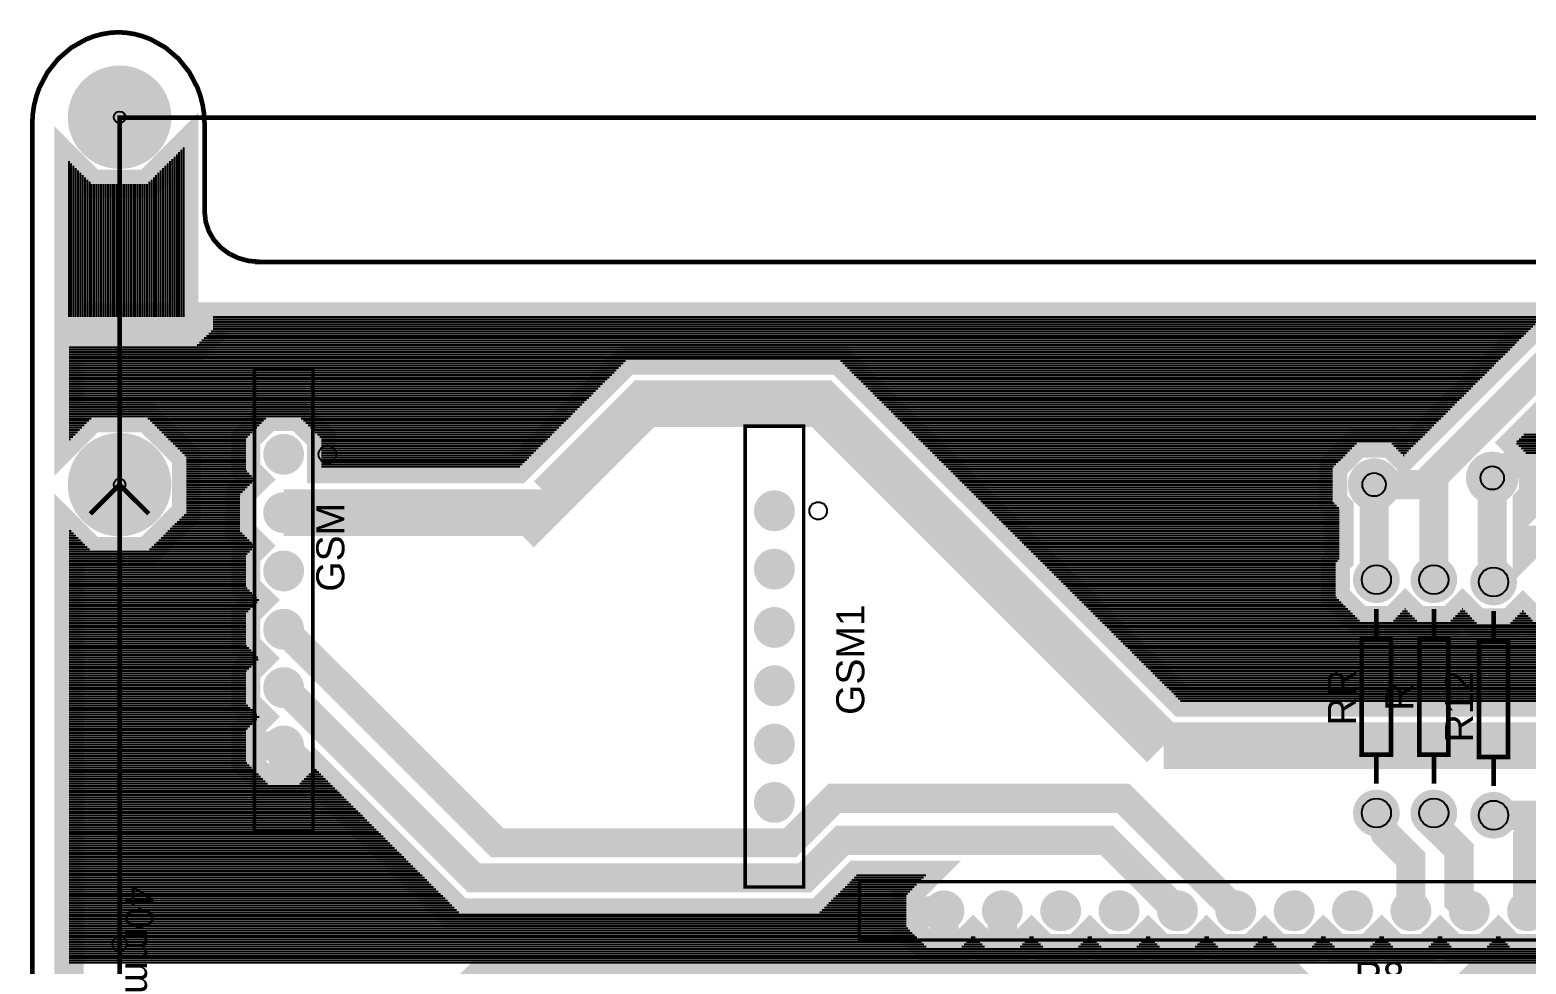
# Model space of a CAD drawing. Header units: centimetres. Extents: x -9.9 to 7.2, y -11.4 to -3.5.
# Drawn here: x -9.91 to -3.4, y -7.76 to -3.69 of the extents above; entities that cross this region are included whole.
import ezdxf

# ---------------------------------------------------------------- set-up
doc = ezdxf.new("R2010")
doc.units = ezdxf.units.CM
doc.layers.get('0').update_dxf_attribs({"linetype": 'CONTINUOUS'})

# ---------------------------------------------------------------- blocks, each defined once
blk = doc.blocks.new('EPAD')
at = {"const_width": 0.5}
blk.add_lwpolyline([(-0.25, 0, 1), (0.25, 0, 1)], format="xyb", close=True, dxfattribs=at)

msp = doc.modelspace()

# ---------------------------------------------------------------- linework, layer by layer
for points, const_width in [([(-9.9, -4.1), (-9.897985, -4.058429), (-9.89208, -4.018213), (-9.882499, -3.979535), (-9.869453, -3.942578), (-9.833818, -3.874561), (-9.786875, -3.815625), (-9.730322, -3.767236), (-9.665859, -3.730859), (-9.631193, -3.717633), (-9.595186, -3.707959), (-9.558051, -3.70202), (-9.52, -3.7)], 0.02032), ([(-9.9, -4.1), (-9.897985, -4.058429), (-9.89208, -4.018213), (-9.882499, -3.979535), (-9.869453, -3.942578), (-9.833818, -3.874561), (-9.786875, -3.815625), (-9.730322, -3.767236), (-9.665859, -3.730859), (-9.631193, -3.717633), (-9.595186, -3.707959), (-9.558051, -3.70202), (-9.52, -3.7)], 0.02032), ([(-9.53, -3.7), (-9.491949, -3.70202), (-9.454814, -3.707959), (-9.418807, -3.717633), (-9.384141, -3.730859), (-9.319678, -3.767236), (-9.263125, -3.815625), (-9.216182, -3.874561), (-9.180547, -3.942578), (-9.167501, -3.979535), (-9.15792, -4.018213), (-9.152015, -4.058429), (-9.15, -4.1), (-9.15, -4.48), (-9.145225, -4.524983), (-9.131484, -4.566582), (-9.109658, -4.603992), (-9.080625, -4.636406), (-9.045264, -4.66302), (-9.004453, -4.683027), (-8.959072, -4.695623), (-8.91, -4.7)], 0.02032), ([(-9.53, -3.7), (-9.491949, -3.70202), (-9.454814, -3.707959), (-9.418807, -3.717633), (-9.384141, -3.730859), (-9.319678, -3.767236), (-9.263125, -3.815625), (-9.216182, -3.874561), (-9.180547, -3.942578), (-9.167501, -3.979535), (-9.15792, -4.018213), (-9.152015, -4.058429), (-9.15, -4.1), (-9.15, -4.48), (-9.145225, -4.524983), (-9.131484, -4.566582), (-9.109658, -4.603992), (-9.080625, -4.636406), (-9.045264, -4.66302), (-9.004453, -4.683027), (-8.959072, -4.695623), (-8.91, -4.7)], 0.02032), ([(-9.9, -4.1), (-9.9, -11.19)], 0.02032), ([(-9.9, -4.1), (-9.9, -11.19)], 0.02032), ([(-9.24, -4.94), (-9.74, -4.94), (-9.74, -4.262157), (-9.640718, -4.361439), (-9.399282, -4.361439), (-9.24, -4.202157), (-9.24, -4.94)], 0.127), ([(-9.520101, -9.67239), (-0.420101, -9.67239), (-0.420101, -4.07239), (-9.520101, -4.07239), (-9.520101, -9.67239)], 0.02032), ([(-9.520101, -9.67239), (-0.420101, -9.67239), (-0.420101, -4.07239), (-9.520101, -4.07239), (-9.520101, -9.67239)], 0.02032), ([(-8.93, -4.7), (-0.99, -4.7)], 0.02032), ([(-8.93, -4.7), (-0.99, -4.7)], 0.02032), ([(-3.8, -6.084), (-3.8, -6.074591), (-3.8, -5.627456), (-2.962329, -4.789785), (2.766118, -4.789785), (5.81, -7.833667), (5.81, -10.73)], 0.127), ([(3.408588, -5.013903), (3.214685, -4.82), (-2.986567, -4.82), (-3.836567, -5.67), (-4.06, -5.67)], 0.127), ([(-9.74, -9.487843), (-9.74, -5.862157), (-9.640718, -5.961439), (-9.399282, -5.961439), (-9.228561, -5.790718), (-9.228561, -5.549282), (-9.399282, -5.378561), (-9.640718, -5.378561), (-9.74, -5.477843), (-9.74, -5.067), (-9.187396, -5.067), (-9.113, -4.992604), (-9.113, -4.94), (-3.328068, -4.94), (-3.907762, -5.519694)], 0.127), ([(-3.216353, -5.912201), (-3.363647, -5.912201), (-3.393434, -5.941988), (-3.393434, -5.743535), (-3.365494, -5.715595), (-3.365494, -5.566197), (-3.444356, -5.487336), (-2.899204, -4.942184)], 0.127), ([(2.493722, -5.005897), (-2.882611, -5.005897), (-3.51761, -5.640896), (-3.545833, -5.640896)], 0.127), ([(-0.646616, -6.616501), (-4.897308, -6.616501), (-6.386273, -5.127536), (-7.314087, -5.127536), (-7.788052, -5.601501), (-8.640901, -5.601501), (-8.640901, -5.469614), (-8.737614, -5.372901), (-8.874386, -5.372901), (-8.971099, -5.469614), (-8.971099, -5.606386), (-8.930446, -5.64704), (-8.996499, -5.713093), (-8.996499, -5.870907), (-8.930446, -5.93696), (-8.971099, -5.977614), (-8.971099, -6.114386), (-8.912485, -6.173), (-8.971099, -6.231614), (-8.971099, -6.368386), (-8.912485, -6.427), (-8.971099, -6.485614), (-8.971099, -6.622386), (-8.912485, -6.681), (-8.971099, -6.739614), (-8.971099, -6.876386), (-8.874386, -6.973099), (-8.737614, -6.973099), (-8.66971, -6.905194), (-8.04016, -7.534744), (-6.475622, -7.534744), (-6.312223, -7.371345), (-6.01083, -7.371345), (-6.097099, -7.457614), (-6.097099, -7.594386), (-6.000386, -7.691099), (-5.863614, -7.691099), (-5.805, -7.632485), (-5.746386, -7.691099), (-5.609614, -7.691099), (-5.551, -7.632485), (-5.492386, -7.691099), (-5.355614, -7.691099), (-5.297, -7.632485), (-5.238386, -7.691099), (-5.101614, -7.691099), (-5.043, -7.632485), (-4.984386, -7.691099), (-4.847614, -7.691099), (-4.789, -7.632485), (-4.730386, -7.691099), (-4.593614, -7.691099), (-4.535, -7.632485), (-4.476386, -7.691099), (-4.339614, -7.691099), (-4.281, -7.632485), (-4.222386, -7.691099), (-4.085614, -7.691099), (-4.027, -7.632485), (-3.968386, -7.691099), (-3.831614, -7.691099), (-3.773, -7.632485), (-3.714386, -7.691099), (-3.577614, -7.691099), (-3.519, -7.632485), (-3.460386, -7.691099), (-3.323614, -7.691099)], 0.127), ([(-8.933, -5.1697), (-8.933, -7.1763), (-8.679, -7.1763), (-8.679, -5.1697), (-8.933, -5.1697)], 0.01524), ([(-8.933, -5.1697), (-8.933, -7.1763), (-8.679, -7.1763), (-8.679, -5.1697), (-8.933, -5.1697)], 0.01524), ([(-8.806, -5.792), (-7.724663, -5.792), (-7.716904, -5.799759), (-7.23518, -5.318035), (-6.46518, -5.318035), (-4.976215, -6.807)], 0.2032), ([(-6.797, -5.4157), (-6.797, -7.4223), (-6.543, -7.4223), (-6.543, -5.4157), (-6.797, -5.4157)], 0.01524), ([(-6.797, -5.4157), (-6.797, -7.4223), (-6.543, -7.4223), (-6.543, -5.4157), (-6.797, -5.4157)], 0.01524), ([(-3.907762, -5.519694), (-3.931515, -5.543447), (-3.985301, -5.489661), (-4.134699, -5.489661), (-4.240339, -5.595301), (-4.240339, -5.744699), (-4.212399, -5.772639), (-4.212399, -5.994953), (-4.227799, -6.010353), (-4.227799, -6.157647), (-4.123647, -6.261799), (-3.976353, -6.261799), (-3.925, -6.210446), (-3.873647, -6.261799), (-3.726353, -6.261799), (-3.675, -6.210446), (-3.613647, -6.271799), (-3.466353, -6.271799), (-3.413, -6.218446), (-3.363647, -6.267799), (-3.216353, -6.267799)], 0.127), ([(-3.545833, -5.640896), (-3.545833, -6.088167), (-3.54, -6.094)], 0.127), ([(-9.52, -5.67), (-9.647, -5.797)], 0.02032), ([(-9.52, -5.67), (-9.52, -9.67)], 0.02032), ([(-9.52, -5.67), (-9.393, -5.797)], 0.02032), ([(-4.06, -5.67), (-4.06, -6.074), (-4.05, -6.084)], 0.127), ([(-8.806, -6.3), (-7.876, -7.23), (-6.601791, -7.23), (-6.407704, -7.035913), (-5.152087, -7.035913), (-4.662, -7.526)], 0.127), ([(-4.05, -6.338), (-4.05, -6.211)], 0.02032), ([(-4.05, -6.338), (-4.05, -6.211)], 0.02032), ([(-3.8, -6.338), (-3.8, -6.211)], 0.02032), ([(-3.8, -6.338), (-3.8, -6.211)], 0.02032), ([(-3.54, -6.348), (-3.54, -6.221)], 0.02032), ([(-3.54, -6.348), (-3.54, -6.221)], 0.02032), ([(-4.1135, -6.846), (-3.9865, -6.846), (-3.9865, -6.338), (-4.1135, -6.338), (-4.1135, -6.846)], 0.02032), ([(-4.1135, -6.846), (-3.9865, -6.846), (-3.9865, -6.338), (-4.1135, -6.338), (-4.1135, -6.846)], 0.02032), ([(-3.8635, -6.846), (-3.7365, -6.846), (-3.7365, -6.338), (-3.8635, -6.338), (-3.8635, -6.846)], 0.02032), ([(-3.8635, -6.846), (-3.7365, -6.846), (-3.7365, -6.338), (-3.8635, -6.338), (-3.8635, -6.846)], 0.02032), ([(-3.6035, -6.856), (-3.4765, -6.856), (-3.4765, -6.348), (-3.6035, -6.348), (-3.6035, -6.856)], 0.02032), ([(-3.6035, -6.856), (-3.4765, -6.856), (-3.4765, -6.348), (-3.6035, -6.348), (-3.6035, -6.856)], 0.02032), ([(-4.916, -7.526), (-5.223054, -7.218946), (-6.375348, -7.218946), (-6.538747, -7.382345), (-7.977035, -7.382345), (-8.80538, -6.554), (-8.806, -6.554)], 0.127), ([(-0.643, -6.807), (-4.976215, -6.807)], 0.2032), ([(-8.971099, -6.808), (-8.806, -6.808)], 0.127), ([(-8.806, -6.808), (-8.079318, -7.534682), (-5.940682, -7.534682), (-5.932, -7.526)], 0.127), ([(-8.806, -6.973099), (-8.806, -6.808)], 0.127), ([(-4.05, -6.973), (-4.05, -6.846)], 0.02032), ([(-4.05, -6.973), (-4.05, -6.846)], 0.02032), ([(-3.8, -6.973), (-3.8, -6.846)], 0.02032), ([(-3.8, -6.973), (-3.8, -6.846)], 0.02032), ([(-3.54, -6.983), (-3.54, -6.856)], 0.02032), ([(-3.54, -6.983), (-3.54, -6.856)], 0.02032), ([(-3.9, -7.526), (-3.9, -7.3), (-4.0111, -7.1889), (-4.05, -7.1)], 0.127), ([(-3.8, -7.1), (-3.8, -7.151796), (-3.690815, -7.260981), (-3.690815, -7.481185), (-3.646, -7.526)], 0.127), ([(-3.54, -7.11), (-3.294, -7.11), (-3.29, -7.106)], 0.127), ([(-3.294, -7.11), (-3.391991, -7.207991), (-3.391991, -7.4498), (-3.392, -7.526)], 0.127), ([(-0.7377, -7.399), (-6.3003, -7.399), (-6.3003, -7.653), (-0.7377, -7.653), (-0.7377, -7.399)], 0.01524), ([(-0.7377, -7.399), (-6.3003, -7.399), (-6.3003, -7.653), (-0.7377, -7.653), (-0.7377, -7.399)], 0.01524), ([(-6.097099, -7.526), (-5.932, -7.526)], 0.127), ([(-5.932, -7.691099), (-5.932, -7.526)], 0.127), ([(-5.678, -7.691099), (-5.678, -7.526)], 0.127), ([(-4.348201, -7.886353), (-4.452353, -7.782201), (-4.599647, -7.782201), (-4.625047, -7.807601), (-7.954125, -7.807601), (-9.142399, -8.995874)], 0.127), ([(-2.987923, -7.807601), (-3.410953, -7.807601), (-3.436353, -7.782201), (-3.583647, -7.782201), (-3.687799, -7.886353)], 0.127)]:
    msp.add_lwpolyline(points, dxfattribs=dict(const_width=const_width))
for points in [[(-9.27, -4.94), (-9.27, -4.232157)], [(-9.26, -4.94), (-9.26, -4.222157)], [(-9.25, -4.94), (-9.25, -4.212157)], [(-9.24, -4.94), (-9.24, -4.202157)], [(-9.74, -4.94), (-9.74, -4.262157)], [(-9.73, -4.94), (-9.73, -4.272157)], [(-9.72, -4.94), (-9.72, -4.282157)], [(-9.71, -4.94), (-9.71, -4.292157)], [(-9.33, -4.94), (-9.33, -4.292157)], [(-9.32, -4.94), (-9.32, -4.282157)], [(-9.31, -4.94), (-9.31, -4.272157)], [(-9.3, -4.94), (-9.3, -4.262157)], [(-9.29, -4.94), (-9.29, -4.252157)], [(-9.28, -4.94), (-9.28, -4.242157)], [(-9.7, -4.94), (-9.7, -4.302157)], [(-9.69, -4.94), (-9.69, -4.312157)], [(-9.68, -4.94), (-9.68, -4.322157)], [(-9.67, -4.94), (-9.67, -4.332157)], [(-9.66, -4.94), (-9.66, -4.342157)], [(-9.65, -4.94), (-9.65, -4.352157)], [(-9.64, -4.94), (-9.64, -4.361439)], [(-9.63, -4.94), (-9.63, -4.361439)], [(-9.62, -4.94), (-9.62, -4.361439)], [(-9.61, -4.94), (-9.61, -4.361439)], [(-9.6, -4.94), (-9.6, -4.361439)], [(-9.59, -4.94), (-9.59, -4.361439)], [(-9.58, -4.94), (-9.58, -4.361439)], [(-9.57, -4.94), (-9.57, -4.361439)], [(-9.56, -4.94), (-9.56, -4.361439)], [(-9.55, -4.94), (-9.55, -4.361439)], [(-9.54, -4.94), (-9.54, -4.361439)], [(-9.53, -4.94), (-9.53, -4.361439)], [(-9.52, -4.94), (-9.52, -4.361439)], [(-9.51, -4.94), (-9.51, -4.361439)], [(-9.5, -4.94), (-9.5, -4.361439)], [(-9.49, -4.94), (-9.49, -4.361439)], [(-9.48, -4.94), (-9.48, -4.361439)], [(-9.47, -4.94), (-9.47, -4.361439)], [(-9.46, -4.94), (-9.46, -4.361439)], [(-9.45, -4.94), (-9.45, -4.361439)], [(-9.44, -4.94), (-9.44, -4.361439)], [(-9.43, -4.94), (-9.43, -4.361439)], [(-9.42, -4.94), (-9.42, -4.361439)], [(-9.41, -4.94), (-9.41, -4.361439)], [(-9.4, -4.94), (-9.4, -4.361439)], [(-9.39, -4.94), (-9.39, -4.352157)], [(-9.38, -4.94), (-9.38, -4.342157)], [(-9.37, -4.94), (-9.37, -4.332157)], [(-9.36, -4.94), (-9.36, -4.322157)], [(-9.35, -4.94), (-9.35, -4.312157)], [(-9.34, -4.94), (-9.34, -4.302157)], [(-9.113, -4.94), (-3.328068, -4.94)], [(-9.113, -4.941516), (-3.329584, -4.941516)], [(-9.131912, -5.011516), (-3.399584, -5.011516)], [(-9.121912, -5.001516), (-3.389584, -5.001516)], [(-9.113, -4.951516), (-3.339584, -4.951516)], [(-9.113, -4.961516), (-3.349584, -4.961516)], [(-9.113, -4.971516), (-3.359584, -4.971516)], [(-9.113, -4.981516), (-3.369584, -4.981516)], [(-9.113, -4.991516), (-3.379584, -4.991516)], [(-9.74, -5.071516), (-3.459584, -5.071516)], [(-9.181912, -5.061516), (-3.449584, -5.061516)], [(-9.171912, -5.051516), (-3.439584, -5.051516)], [(-9.161912, -5.041516), (-3.429584, -5.041516)], [(-9.151912, -5.031516), (-3.419584, -5.031516)], [(-9.141912, -5.021516), (-3.409584, -5.021516)], [(-9.74, -5.081516), (-3.469584, -5.081516)], [(-9.74, -5.091516), (-3.479584, -5.091516)], [(-9.74, -5.101516), (-3.489584, -5.101516)], [(-9.74, -5.111516), (-3.499584, -5.111516)], [(-9.74, -5.121516), (-3.509584, -5.121516)], [(-9.74, -5.131516), (-7.318067, -5.131516)], [(-9.74, -5.141516), (-7.328067, -5.141516)], [(-6.382293, -5.131516), (-3.519584, -5.131516)], [(-6.372293, -5.141516), (-3.529584, -5.141516)], [(-9.74, -5.151516), (-7.338067, -5.151516)], [(-9.74, -5.161516), (-7.348067, -5.161516)], [(-9.74, -5.171516), (-7.358067, -5.171516)], [(-9.74, -5.181516), (-7.368067, -5.181516)], [(-9.74, -5.191516), (-7.378067, -5.191516)], [(-9.74, -5.201516), (-7.388067, -5.201516)], [(-6.362293, -5.151516), (-3.539584, -5.151516)], [(-6.352293, -5.161516), (-3.549584, -5.161516)], [(-6.342293, -5.171516), (-3.559584, -5.171516)], [(-6.332293, -5.181516), (-3.569584, -5.181516)], [(-6.322293, -5.191516), (-3.579584, -5.191516)], [(-6.312293, -5.201516), (-3.589584, -5.201516)], [(-9.74, -5.211516), (-7.398067, -5.211516)], [(-9.74, -5.221516), (-7.408067, -5.221516)], [(-9.74, -5.231516), (-7.418067, -5.231516)], [(-9.74, -5.241516), (-7.428067, -5.241516)], [(-9.74, -5.251516), (-7.438067, -5.251516)], [(-9.74, -5.261516), (-7.448067, -5.261516)], [(-9.74, -5.271516), (-7.458067, -5.271516)], [(-6.302293, -5.211516), (-3.599584, -5.211516)], [(-6.292293, -5.221516), (-3.609584, -5.221516)], [(-6.282293, -5.231516), (-3.619584, -5.231516)], [(-6.272293, -5.241516), (-3.629584, -5.241516)], [(-6.262293, -5.251516), (-3.639584, -5.251516)], [(-6.252293, -5.261516), (-3.649584, -5.261516)], [(-6.242293, -5.271516), (-3.659584, -5.271516)], [(-9.74, -5.281516), (-7.468067, -5.281516)], [(-9.74, -5.291516), (-7.478067, -5.291516)], [(-9.74, -5.301516), (-7.488067, -5.301516)], [(-9.74, -5.311516), (-7.498067, -5.311516)], [(-9.74, -5.321516), (-7.508067, -5.321516)], [(-9.74, -5.331516), (-7.518067, -5.331516)], [(-6.232293, -5.281516), (-3.669584, -5.281516)], [(-6.222293, -5.291516), (-3.679584, -5.291516)], [(-6.212293, -5.301516), (-3.689584, -5.301516)], [(-6.202293, -5.311516), (-3.699584, -5.311516)], [(-6.192293, -5.321516), (-3.709584, -5.321516)], [(-6.182293, -5.331516), (-3.719584, -5.331516)], [(-9.74, -5.341516), (-7.528067, -5.341516)], [(-9.74, -5.351516), (-7.538067, -5.351516)], [(-9.74, -5.361516), (-7.548067, -5.361516)], [(-9.74, -5.371516), (-7.558067, -5.371516)], [(-9.74, -5.381516), (-9.643673, -5.381516)], [(-9.74, -5.391516), (-9.653673, -5.391516)], [(-9.74, -5.401516), (-9.663673, -5.401516)], [(-9.396327, -5.381516), (-8.883001, -5.381516)], [(-9.386327, -5.391516), (-8.893001, -5.391516)], [(-9.376327, -5.401516), (-8.903001, -5.401516)], [(-8.728999, -5.381516), (-7.568067, -5.381516)], [(-8.718999, -5.391516), (-7.578067, -5.391516)], [(-8.708999, -5.401516), (-7.588067, -5.401516)], [(-6.172293, -5.341516), (-3.729584, -5.341516)], [(-6.162293, -5.351516), (-3.739584, -5.351516)], [(-6.152293, -5.361516), (-3.749584, -5.361516)], [(-6.142293, -5.371516), (-3.759584, -5.371516)], [(-6.132293, -5.381516), (-3.769584, -5.381516)], [(-6.122293, -5.391516), (-3.779584, -5.391516)], [(-6.112293, -5.401516), (-3.789584, -5.401516)], [(-9.74, -5.411516), (-9.673673, -5.411516)], [(-9.74, -5.421516), (-9.683673, -5.421516)], [(-9.74, -5.431516), (-9.693673, -5.431516)], [(-9.74, -5.441516), (-9.703673, -5.441516)], [(-9.74, -5.451516), (-9.713673, -5.451516)], [(-9.74, -5.461516), (-9.723673, -5.461516)], [(-9.366327, -5.411516), (-8.913001, -5.411516)], [(-9.356327, -5.421516), (-8.923001, -5.421516)], [(-9.346327, -5.431516), (-8.933001, -5.431516)], [(-9.336327, -5.441516), (-8.943001, -5.441516)], [(-9.326327, -5.451516), (-8.953001, -5.451516)], [(-9.316327, -5.461516), (-8.963001, -5.461516)], [(-8.698999, -5.411516), (-7.598067, -5.411516)], [(-8.688999, -5.421516), (-7.608067, -5.421516)], [(-8.678999, -5.431516), (-7.618067, -5.431516)], [(-8.668999, -5.441516), (-7.628067, -5.441516)], [(-8.658999, -5.451516), (-7.638067, -5.451516)], [(-8.648999, -5.461516), (-7.648067, -5.461516)], [(-6.102293, -5.411516), (-3.799584, -5.411516)], [(-6.092293, -5.421516), (-3.809584, -5.421516)], [(-6.082293, -5.431516), (-3.819584, -5.431516)], [(-6.072293, -5.441516), (-3.829584, -5.441516)], [(-6.062293, -5.451516), (-3.839584, -5.451516)], [(-6.052293, -5.461516), (-3.849584, -5.461516)], [(-3.418536, -5.461516), (-2.934499, -5.461516)], [(-3.408536, -5.451516), (-2.934499, -5.451516)], [(-9.74, -5.471516), (-9.733673, -5.471516)], [(-9.306327, -5.471516), (-8.971099, -5.471516)], [(-9.296327, -5.481516), (-8.971099, -5.481516)], [(-9.286327, -5.491516), (-8.971099, -5.491516)], [(-9.276327, -5.501516), (-8.971099, -5.501516)], [(-9.266327, -5.511516), (-8.971099, -5.511516)], [(-9.256327, -5.521516), (-8.971099, -5.521516)], [(-9.246327, -5.531516), (-8.971099, -5.531516)], [(-8.640901, -5.471516), (-7.658067, -5.471516)], [(-8.640901, -5.481516), (-7.668067, -5.481516)], [(-8.640901, -5.491516), (-7.678067, -5.491516)], [(-8.640901, -5.501516), (-7.688067, -5.501516)], [(-8.640901, -5.511516), (-7.698067, -5.511516)], [(-8.640901, -5.521516), (-7.708067, -5.521516)], [(-8.640901, -5.531516), (-7.718067, -5.531516)], [(-6.042293, -5.471516), (-3.859584, -5.471516)], [(-6.032293, -5.481516), (-3.869584, -5.481516)], [(-6.022293, -5.491516), (-4.136554, -5.491516)], [(-6.012293, -5.501516), (-4.146554, -5.501516)], [(-6.002293, -5.511516), (-4.156554, -5.511516)], [(-5.992293, -5.521516), (-4.166554, -5.521516)], [(-5.982293, -5.531516), (-4.176554, -5.531516)], [(-3.983446, -5.491516), (-3.879584, -5.491516)], [(-3.973446, -5.501516), (-3.889584, -5.501516)], [(-3.963446, -5.511516), (-3.899584, -5.511516)], [(-3.953446, -5.521516), (-3.909584, -5.521516)], [(-3.943446, -5.531516), (-3.919584, -5.531516)], [(-3.440175, -5.491516), (-2.934499, -5.491516)], [(-3.438536, -5.481516), (-2.934499, -5.481516)], [(-3.430175, -5.501516), (-2.934499, -5.501516)], [(-3.428536, -5.471516), (-2.934499, -5.471516)], [(-3.420175, -5.511516), (-2.934499, -5.511516)], [(-3.410175, -5.521516), (-2.934499, -5.521516)], [(-3.400175, -5.531516), (-2.934499, -5.531516)], [(-9.236327, -5.541516), (-8.971099, -5.541516)], [(-9.228561, -5.551516), (-8.971099, -5.551516)], [(-9.228561, -5.561516), (-8.971099, -5.561516)], [(-9.228561, -5.571516), (-8.971099, -5.571516)], [(-9.228561, -5.581516), (-8.971099, -5.581516)], [(-9.228561, -5.591516), (-8.971099, -5.591516)], [(-8.640901, -5.541516), (-7.728067, -5.541516)], [(-8.640901, -5.551516), (-7.738067, -5.551516)], [(-8.640901, -5.561516), (-7.748067, -5.561516)], [(-8.640901, -5.571516), (-7.758067, -5.571516)], [(-8.640901, -5.581516), (-7.768067, -5.581516)], [(-8.640901, -5.591516), (-7.778067, -5.591516)], [(-5.972293, -5.541516), (-4.186554, -5.541516)], [(-5.962293, -5.551516), (-4.196554, -5.551516)], [(-5.952293, -5.561516), (-4.206554, -5.561516)], [(-5.942293, -5.571516), (-4.216554, -5.571516)], [(-5.932293, -5.581516), (-4.226554, -5.581516)], [(-5.922293, -5.591516), (-4.236554, -5.591516)], [(-3.933446, -5.541516), (-3.929584, -5.541516)], [(-9.228561, -5.601516), (-8.971099, -5.601516)], [(-9.228561, -5.611516), (-8.965969, -5.611516)], [(-9.228561, -5.621516), (-8.955969, -5.621516)], [(-9.228561, -5.631516), (-8.945969, -5.631516)], [(-9.228561, -5.641516), (-8.935969, -5.641516)], [(-9.228561, -5.651516), (-8.934922, -5.651516)], [(-9.228561, -5.661516), (-8.944922, -5.661516)], [(-5.912293, -5.601516), (-4.240339, -5.601516)], [(-5.902293, -5.611516), (-4.240339, -5.611516)], [(-5.892293, -5.621516), (-4.240339, -5.621516)], [(-5.882293, -5.631516), (-4.240339, -5.631516)], [(-5.872293, -5.641516), (-4.240339, -5.641516)], [(-5.862293, -5.651516), (-4.240339, -5.651516)], [(-5.852293, -5.661516), (-4.240339, -5.661516)], [(-9.228561, -5.671516), (-8.954922, -5.671516)], [(-9.228561, -5.681516), (-8.964922, -5.681516)], [(-9.228561, -5.691516), (-8.974922, -5.691516)], [(-9.228561, -5.701516), (-8.984922, -5.701516)], [(-9.228561, -5.711516), (-8.994922, -5.711516)], [(-9.228561, -5.721516), (-8.996499, -5.721516)], [(-5.842293, -5.671516), (-4.240339, -5.671516)], [(-5.832293, -5.681516), (-4.240339, -5.681516)], [(-5.822293, -5.691516), (-4.240339, -5.691516)], [(-5.812293, -5.701516), (-4.240339, -5.701516)], [(-5.802293, -5.711516), (-4.240339, -5.711516)], [(-5.792293, -5.721516), (-4.240339, -5.721516)], [(-9.229359, -5.791516), (-8.996499, -5.791516)], [(-9.228561, -5.731516), (-8.996499, -5.731516)], [(-9.228561, -5.741516), (-8.996499, -5.741516)], [(-9.228561, -5.751516), (-8.996499, -5.751516)], [(-9.228561, -5.761516), (-8.996499, -5.761516)], [(-9.228561, -5.771516), (-8.996499, -5.771516)], [(-9.228561, -5.781516), (-8.996499, -5.781516)], [(-5.782293, -5.731516), (-4.240339, -5.731516)], [(-5.772293, -5.741516), (-4.240339, -5.741516)], [(-5.762293, -5.751516), (-4.233522, -5.751516)], [(-5.752293, -5.761516), (-4.223522, -5.761516)], [(-5.742293, -5.771516), (-4.213522, -5.771516)], [(-5.732293, -5.781516), (-4.212399, -5.781516)], [(-5.722293, -5.791516), (-4.212399, -5.791516)], [(-9.289359, -5.851516), (-8.996499, -5.851516)], [(-9.279359, -5.841516), (-8.996499, -5.841516)], [(-9.269359, -5.831516), (-8.996499, -5.831516)], [(-9.259359, -5.821516), (-8.996499, -5.821516)], [(-9.249359, -5.811516), (-8.996499, -5.811516)], [(-9.239359, -5.801516), (-8.996499, -5.801516)], [(-5.712293, -5.801516), (-4.212399, -5.801516)], [(-5.702293, -5.811516), (-4.212399, -5.811516)], [(-5.692293, -5.821516), (-4.212399, -5.821516)], [(-5.682293, -5.831516), (-4.212399, -5.831516)], [(-5.672293, -5.841516), (-4.212399, -5.841516)], [(-5.662293, -5.851516), (-4.212399, -5.851516)], [(-9.74, -5.871516), (-9.730641, -5.871516)], [(-9.74, -5.881516), (-9.720641, -5.881516)], [(-9.74, -5.891516), (-9.710641, -5.891516)], [(-9.74, -5.901516), (-9.700641, -5.901516)], [(-9.74, -5.911516), (-9.690641, -5.911516)], [(-9.74, -5.921516), (-9.680641, -5.921516)], [(-9.359359, -5.921516), (-8.94589, -5.921516)], [(-9.349359, -5.911516), (-8.95589, -5.911516)], [(-9.339359, -5.901516), (-8.96589, -5.901516)], [(-9.329359, -5.891516), (-8.97589, -5.891516)], [(-9.319359, -5.881516), (-8.98589, -5.881516)], [(-9.309359, -5.871516), (-8.99589, -5.871516)], [(-9.299359, -5.861516), (-8.996499, -5.861516)], [(-5.652293, -5.861516), (-4.212399, -5.861516)], [(-5.642293, -5.871516), (-4.212399, -5.871516)], [(-5.632293, -5.881516), (-4.212399, -5.881516)], [(-5.622293, -5.891516), (-4.212399, -5.891516)], [(-5.612293, -5.901516), (-4.212399, -5.901516)], [(-5.602293, -5.911516), (-4.212399, -5.911516)], [(-5.592293, -5.921516), (-4.212399, -5.921516)], [(-9.74, -5.931516), (-9.670641, -5.931516)], [(-9.74, -5.941516), (-9.660641, -5.941516)], [(-9.74, -5.951516), (-9.650641, -5.951516)], [(-9.74, -5.961516), (-8.955001, -5.961516)], [(-9.74, -5.971516), (-8.965001, -5.971516)], [(-9.74, -5.981516), (-8.971099, -5.981516)], [(-9.389359, -5.951516), (-8.945001, -5.951516)], [(-9.379359, -5.941516), (-8.935001, -5.941516)], [(-9.369359, -5.931516), (-8.93589, -5.931516)], [(-5.582293, -5.931516), (-4.212399, -5.931516)], [(-5.572293, -5.941516), (-4.212399, -5.941516)], [(-5.562293, -5.951516), (-4.212399, -5.951516)], [(-5.552293, -5.961516), (-4.212399, -5.961516)], [(-5.542293, -5.971516), (-4.212399, -5.971516)], [(-5.532293, -5.981516), (-4.212399, -5.981516)], [(-9.74, -5.991516), (-8.971099, -5.991516)], [(-9.74, -6.001516), (-8.971099, -6.001516)], [(-9.74, -6.011516), (-8.971099, -6.011516)], [(-9.74, -6.021516), (-8.971099, -6.021516)], [(-9.74, -6.031516), (-8.971099, -6.031516)], [(-9.74, -6.041516), (-8.971099, -6.041516)], [(-9.74, -6.051516), (-8.971099, -6.051516)], [(-5.522293, -5.991516), (-4.212399, -5.991516)], [(-5.512293, -6.001516), (-4.218962, -6.001516)], [(-5.502293, -6.011516), (-4.227799, -6.011516)], [(-5.492293, -6.021516), (-4.227799, -6.021516)], [(-5.482293, -6.031516), (-4.227799, -6.031516)], [(-5.472293, -6.041516), (-4.227799, -6.041516)], [(-5.462293, -6.051516), (-4.227799, -6.051516)], [(-9.74, -6.061516), (-8.971099, -6.061516)], [(-9.74, -6.071516), (-8.971099, -6.071516)], [(-9.74, -6.081516), (-8.971099, -6.081516)], [(-9.74, -6.091516), (-8.971099, -6.091516)], [(-9.74, -6.101516), (-8.971099, -6.101516)], [(-9.74, -6.111516), (-8.971099, -6.111516)], [(-5.452293, -6.061516), (-4.227799, -6.061516)], [(-5.442293, -6.071516), (-4.227799, -6.071516)], [(-5.432293, -6.081516), (-4.227799, -6.081516)], [(-5.422293, -6.091516), (-4.227799, -6.091516)], [(-5.412293, -6.101516), (-4.227799, -6.101516)], [(-5.402293, -6.111516), (-4.227799, -6.111516)], [(-9.74, -6.121516), (-8.963969, -6.121516)], [(-9.74, -6.131516), (-8.953969, -6.131516)], [(-9.74, -6.141516), (-8.943969, -6.141516)], [(-9.74, -6.151516), (-8.933969, -6.151516)], [(-9.74, -6.161516), (-8.923969, -6.161516)], [(-9.74, -6.171516), (-8.913969, -6.171516)], [(-9.74, -6.181516), (-8.921001, -6.181516)], [(-5.392293, -6.121516), (-4.227799, -6.121516)], [(-5.382293, -6.131516), (-4.227799, -6.131516)], [(-5.372293, -6.141516), (-4.227799, -6.141516)], [(-5.362293, -6.151516), (-4.227799, -6.151516)], [(-5.352293, -6.161516), (-4.22393, -6.161516)], [(-5.342293, -6.171516), (-4.21393, -6.171516)], [(-5.332293, -6.181516), (-4.20393, -6.181516)], [(-9.74, -6.191516), (-8.931001, -6.191516)], [(-9.74, -6.201516), (-8.941001, -6.201516)], [(-9.74, -6.211516), (-8.951001, -6.211516)], [(-9.74, -6.221516), (-8.961001, -6.221516)], [(-9.74, -6.231516), (-8.971001, -6.231516)], [(-9.74, -6.241516), (-8.971099, -6.241516)], [(-5.322293, -6.191516), (-4.19393, -6.191516)], [(-5.312293, -6.201516), (-4.18393, -6.201516)], [(-5.302293, -6.211516), (-4.17393, -6.211516)], [(-5.292293, -6.221516), (-4.16393, -6.221516)], [(-5.282293, -6.231516), (-4.15393, -6.231516)], [(-5.272293, -6.241516), (-4.14393, -6.241516)], [(-3.95607, -6.241516), (-3.89393, -6.241516)], [(-3.94607, -6.231516), (-3.90393, -6.231516)], [(-3.93607, -6.221516), (-3.91393, -6.221516)], [(-3.92607, -6.211516), (-3.92393, -6.211516)], [(-3.70607, -6.241516), (-3.64393, -6.241516)], [(-3.69607, -6.231516), (-3.65393, -6.231516)], [(-3.68607, -6.221516), (-3.66393, -6.221516)], [(-3.67607, -6.211516), (-3.67393, -6.211516)], [(-3.43607, -6.241516), (-3.38993, -6.241516)], [(-3.42607, -6.231516), (-3.39993, -6.231516)], [(-3.41607, -6.221516), (-3.40993, -6.221516)], [(-9.74, -6.251516), (-8.971099, -6.251516)], [(-9.74, -6.261516), (-8.971099, -6.261516)], [(-9.74, -6.271516), (-8.971099, -6.271516)], [(-9.74, -6.281516), (-8.971099, -6.281516)], [(-9.74, -6.291516), (-8.971099, -6.291516)], [(-9.74, -6.301516), (-8.971099, -6.301516)], [(-9.74, -6.311516), (-8.971099, -6.311516)], [(-5.262293, -6.251516), (-4.13393, -6.251516)], [(-5.252293, -6.261516), (-4.12393, -6.261516)], [(-5.242293, -6.271516), (-3.61393, -6.271516)], [(-5.232293, -6.281516), (-2.3516, -6.281516)], [(-5.222293, -6.291516), (-2.3516, -6.291516)], [(-5.212293, -6.301516), (-2.342168, -6.301516)], [(-5.202293, -6.311516), (-2.332168, -6.311516)], [(-3.97607, -6.261516), (-3.87393, -6.261516)], [(-3.96607, -6.251516), (-3.88393, -6.251516)], [(-3.72607, -6.261516), (-3.62393, -6.261516)], [(-3.71607, -6.251516), (-3.63393, -6.251516)], [(-3.46607, -6.271516), (-2.3516, -6.271516)], [(-3.45607, -6.261516), (-3.36993, -6.261516)], [(-3.44607, -6.251516), (-3.37993, -6.251516)], [(-9.74, -6.321516), (-8.971099, -6.321516)], [(-9.74, -6.331516), (-8.971099, -6.331516)], [(-9.74, -6.341516), (-8.971099, -6.341516)], [(-9.74, -6.351516), (-8.971099, -6.351516)], [(-9.74, -6.361516), (-8.971099, -6.361516)], [(-9.74, -6.371516), (-8.967969, -6.371516)], [(-5.192293, -6.321516), (-2.322168, -6.321516)], [(-5.182293, -6.331516), (-2.312168, -6.331516)], [(-5.172293, -6.341516), (-2.302168, -6.341516)], [(-5.162293, -6.351516), (-2.292168, -6.351516)], [(-5.152293, -6.361516), (-0.391631, -6.361516)], [(-5.142293, -6.371516), (-0.401631, -6.371516)], [(-9.74, -6.381516), (-8.957969, -6.381516)], [(-9.74, -6.391516), (-8.947969, -6.391516)], [(-9.74, -6.401516), (-8.937969, -6.401516)], [(-9.74, -6.411516), (-8.927969, -6.411516)], [(-9.74, -6.421516), (-8.917969, -6.421516)], [(-9.74, -6.431516), (-8.917001, -6.431516)], [(-9.74, -6.441516), (-8.927001, -6.441516)], [(-5.132293, -6.381516), (-0.411631, -6.381516)], [(-5.122293, -6.391516), (-0.421631, -6.391516)], [(-5.112293, -6.401516), (-0.431631, -6.401516)], [(-5.102293, -6.411516), (-0.441631, -6.411516)], [(-5.092293, -6.421516), (-0.451631, -6.421516)], [(-5.082293, -6.431516), (-0.461631, -6.431516)], [(-5.072293, -6.441516), (-0.471631, -6.441516)], [(-9.74, -6.451516), (-8.937001, -6.451516)], [(-9.74, -6.461516), (-8.947001, -6.461516)], [(-9.74, -6.471516), (-8.957001, -6.471516)], [(-9.74, -6.481516), (-8.967001, -6.481516)], [(-9.74, -6.491516), (-8.971099, -6.491516)], [(-9.74, -6.501516), (-8.971099, -6.501516)], [(-9.74, -6.511516), (-8.971099, -6.511516)], [(-5.062293, -6.451516), (-0.481631, -6.451516)], [(-5.052293, -6.461516), (-0.491631, -6.461516)], [(-5.042293, -6.471516), (-0.501631, -6.471516)], [(-5.032293, -6.481516), (-0.511631, -6.481516)], [(-5.022293, -6.491516), (-0.521631, -6.491516)], [(-5.012293, -6.501516), (-0.531631, -6.501516)], [(-5.002293, -6.511516), (-0.541631, -6.511516)], [(-9.74, -6.521516), (-8.971099, -6.521516)], [(-9.74, -6.531516), (-8.971099, -6.531516)], [(-9.74, -6.541516), (-8.971099, -6.541516)], [(-9.74, -6.551516), (-8.971099, -6.551516)], [(-9.74, -6.561516), (-8.971099, -6.561516)], [(-9.74, -6.571516), (-8.971099, -6.571516)], [(-4.992293, -6.521516), (-0.551631, -6.521516)], [(-4.982293, -6.531516), (-0.561631, -6.531516)], [(-4.972293, -6.541516), (-0.571631, -6.541516)], [(-4.962293, -6.551516), (-0.581631, -6.551516)], [(-4.952293, -6.561516), (-0.591631, -6.561516)], [(-4.942293, -6.571516), (-0.601631, -6.571516)], [(-9.74, -6.581516), (-8.971099, -6.581516)], [(-9.74, -6.591516), (-8.971099, -6.591516)], [(-9.74, -6.601516), (-8.971099, -6.601516)], [(-9.74, -6.611516), (-8.971099, -6.611516)], [(-9.74, -6.621516), (-8.971099, -6.621516)], [(-9.74, -6.631516), (-8.961969, -6.631516)], [(-9.74, -6.641516), (-8.951969, -6.641516)], [(-4.932293, -6.581516), (-0.611631, -6.581516)], [(-4.922293, -6.591516), (-0.621631, -6.591516)], [(-4.912293, -6.601516), (-0.631631, -6.601516)], [(-4.902293, -6.611516), (-0.641631, -6.611516)], [(-9.74, -6.651516), (-8.941969, -6.651516)], [(-9.74, -6.661516), (-8.931969, -6.661516)], [(-9.74, -6.671516), (-8.921969, -6.671516)], [(-9.74, -6.681516), (-8.913001, -6.681516)], [(-9.74, -6.691516), (-8.923001, -6.691516)], [(-9.74, -6.701516), (-8.933001, -6.701516)], [(-9.74, -6.711516), (-8.943001, -6.711516)], [(-9.74, -6.721516), (-8.953001, -6.721516)], [(-9.74, -6.731516), (-8.963001, -6.731516)], [(-9.74, -6.741516), (-8.971099, -6.741516)], [(-9.74, -6.751516), (-8.971099, -6.751516)], [(-9.74, -6.761516), (-8.971099, -6.761516)], [(-9.74, -6.771516), (-8.971099, -6.771516)], [(-9.74, -6.781516), (-8.971099, -6.781516)], [(-9.74, -6.791516), (-8.971099, -6.791516)], [(-9.74, -6.801516), (-8.971099, -6.801516)], [(-9.74, -6.811516), (-8.971099, -6.811516)], [(-9.74, -6.821516), (-8.971099, -6.821516)], [(-9.74, -6.831516), (-8.971099, -6.831516)], [(-9.74, -6.841516), (-8.971099, -6.841516)], [(-9.74, -6.851516), (-8.971099, -6.851516)], [(-9.74, -6.861516), (-8.971099, -6.861516)], [(-9.74, -6.871516), (-8.971099, -6.871516)], [(-9.74, -6.881516), (-8.965969, -6.881516)], [(-9.74, -6.891516), (-8.955969, -6.891516)], [(-9.74, -6.901516), (-8.945969, -6.901516)], [(-9.74, -6.911516), (-8.935969, -6.911516)], [(-9.74, -6.921516), (-8.925969, -6.921516)], [(-9.74, -6.931516), (-8.915969, -6.931516)], [(-9.74, -6.941516), (-8.905969, -6.941516)], [(-9.74, -6.951516), (-8.895969, -6.951516)], [(-9.74, -6.961516), (-8.885969, -6.961516)], [(-8.726031, -6.961516), (-8.613388, -6.961516)], [(-8.716031, -6.951516), (-8.623388, -6.951516)], [(-8.706031, -6.941516), (-8.633388, -6.941516)], [(-8.696031, -6.931516), (-8.643388, -6.931516)], [(-8.686031, -6.921516), (-8.653388, -6.921516)], [(-8.676031, -6.911516), (-8.663388, -6.911516)], [(-9.74, -6.971516), (-8.875969, -6.971516)], [(-9.74, -6.981516), (-8.593388, -6.981516)], [(-9.74, -6.991516), (-8.583388, -6.991516)], [(-9.74, -7.001516), (-8.573388, -7.001516)], [(-9.74, -7.011516), (-8.563388, -7.011516)], [(-9.74, -7.021516), (-8.553388, -7.021516)], [(-9.74, -7.031516), (-8.543388, -7.031516)], [(-8.736031, -6.971516), (-8.603388, -6.971516)], [(-9.74, -7.041516), (-8.533388, -7.041516)], [(-9.74, -7.051516), (-8.523388, -7.051516)], [(-9.74, -7.061516), (-8.513388, -7.061516)], [(-9.74, -7.071516), (-8.503388, -7.071516)], [(-9.74, -7.081516), (-8.493388, -7.081516)], [(-9.74, -7.091516), (-8.483388, -7.091516)], [(-9.74, -7.101516), (-8.473388, -7.101516)], [(-9.74, -7.111516), (-8.463388, -7.111516)], [(-9.74, -7.121516), (-8.453388, -7.121516)], [(-9.74, -7.131516), (-8.443388, -7.131516)], [(-9.74, -7.141516), (-8.433388, -7.141516)], [(-9.74, -7.151516), (-8.423388, -7.151516)], [(-9.74, -7.161516), (-8.413388, -7.161516)], [(-9.74, -7.171516), (-8.403388, -7.171516)], [(-9.74, -7.181516), (-8.393388, -7.181516)], [(-9.74, -7.191516), (-8.383388, -7.191516)], [(-9.74, -7.201516), (-8.373388, -7.201516)], [(-9.74, -7.211516), (-8.363388, -7.211516)], [(-9.74, -7.221516), (-8.353388, -7.221516)], [(-9.74, -7.231516), (-8.343388, -7.231516)], [(-9.74, -7.241516), (-8.333388, -7.241516)], [(-9.74, -7.251516), (-8.323388, -7.251516)], [(-9.74, -7.261516), (-8.313388, -7.261516)], [(-9.74, -7.271516), (-8.303388, -7.271516)], [(-9.74, -7.281516), (-8.293388, -7.281516)], [(-9.74, -7.291516), (-8.283388, -7.291516)], [(-9.74, -7.301516), (-8.273388, -7.301516)], [(-9.74, -7.311516), (-8.263388, -7.311516)], [(-9.74, -7.321516), (-8.253388, -7.321516)], [(-9.74, -7.331516), (-8.243388, -7.331516)], [(-9.74, -7.341516), (-8.233388, -7.341516)], [(-9.74, -7.351516), (-8.223388, -7.351516)], [(-9.74, -7.361516), (-8.213388, -7.361516)], [(-9.74, -7.371516), (-8.203388, -7.371516)], [(-9.74, -7.381516), (-8.193388, -7.381516)], [(-9.74, -7.391516), (-8.183388, -7.391516)], [(-9.74, -7.401516), (-8.173388, -7.401516)], [(-9.74, -7.411516), (-8.163388, -7.411516)], [(-9.74, -7.421516), (-8.153388, -7.421516)], [(-6.362394, -7.421516), (-6.061001, -7.421516)], [(-6.352394, -7.411516), (-6.051001, -7.411516)], [(-6.342394, -7.401516), (-6.041001, -7.401516)], [(-6.332394, -7.391516), (-6.031001, -7.391516)], [(-6.322394, -7.381516), (-6.021001, -7.381516)], [(-6.312394, -7.371516), (-6.011001, -7.371516)], [(-9.74, -7.431516), (-8.143388, -7.431516)], [(-9.74, -7.441516), (-8.133388, -7.441516)], [(-9.74, -7.451516), (-8.123388, -7.451516)], [(-9.74, -7.461516), (-8.113388, -7.461516)], [(-9.74, -7.471516), (-8.103388, -7.471516)], [(-9.74, -7.481516), (-8.093388, -7.481516)], [(-6.422394, -7.481516), (-6.097099, -7.481516)], [(-6.412394, -7.471516), (-6.097099, -7.471516)], [(-6.402394, -7.461516), (-6.097099, -7.461516)], [(-6.392394, -7.451516), (-6.091001, -7.451516)], [(-6.382394, -7.441516), (-6.081001, -7.441516)], [(-6.372394, -7.431516), (-6.071001, -7.431516)], [(-9.74, -7.491516), (-8.083388, -7.491516)], [(-9.74, -7.501516), (-8.073388, -7.501516)], [(-9.74, -7.511516), (-8.063388, -7.511516)], [(-9.74, -7.521516), (-8.053388, -7.521516)], [(-9.74, -7.531516), (-8.043388, -7.531516)], [(-9.74, -7.541516), (-6.097099, -7.541516)], [(-9.74, -7.551516), (-6.097099, -7.551516)], [(-6.472394, -7.531516), (-6.097099, -7.531516)], [(-6.462394, -7.521516), (-6.097099, -7.521516)], [(-6.452394, -7.511516), (-6.097099, -7.511516)], [(-6.442394, -7.501516), (-6.097099, -7.501516)], [(-6.432394, -7.491516), (-6.097099, -7.491516)], [(-9.74, -7.561516), (-6.097099, -7.561516)], [(-9.74, -7.571516), (-6.097099, -7.571516)], [(-9.74, -7.581516), (-6.097099, -7.581516)], [(-9.74, -7.591516), (-6.097099, -7.591516)], [(-9.74, -7.601516), (-6.089969, -7.601516)], [(-9.74, -7.611516), (-6.079969, -7.611516)], [(-9.74, -7.621516), (-6.069969, -7.621516)], [(-9.74, -7.631516), (-6.059969, -7.631516)], [(-9.74, -7.641516), (-6.049969, -7.641516)], [(-9.74, -7.651516), (-6.039969, -7.651516)], [(-9.74, -7.661516), (-6.029969, -7.661516)], [(-9.74, -7.671516), (-6.019969, -7.671516)], [(-9.74, -7.681516), (-6.009969, -7.681516)], [(-5.854031, -7.681516), (-5.755969, -7.681516)], [(-5.844031, -7.671516), (-5.765969, -7.671516)], [(-5.834031, -7.661516), (-5.775969, -7.661516)], [(-5.824031, -7.651516), (-5.785969, -7.651516)], [(-5.814031, -7.641516), (-5.795969, -7.641516)], [(-5.600031, -7.681516), (-5.501969, -7.681516)], [(-5.590031, -7.671516), (-5.511969, -7.671516)], [(-5.580031, -7.661516), (-5.521969, -7.661516)], [(-5.570031, -7.651516), (-5.531969, -7.651516)], [(-5.560031, -7.641516), (-5.541969, -7.641516)], [(-5.346031, -7.681516), (-5.247969, -7.681516)], [(-5.336031, -7.671516), (-5.257969, -7.671516)], [(-5.326031, -7.661516), (-5.267969, -7.661516)], [(-5.316031, -7.651516), (-5.277969, -7.651516)], [(-5.306031, -7.641516), (-5.287969, -7.641516)], [(-5.092031, -7.681516), (-4.993969, -7.681516)], [(-5.082031, -7.671516), (-5.003969, -7.671516)], [(-5.072031, -7.661516), (-5.013969, -7.661516)], [(-5.062031, -7.651516), (-5.023969, -7.651516)], [(-5.052031, -7.641516), (-5.033969, -7.641516)], [(-4.838031, -7.681516), (-4.739969, -7.681516)], [(-4.828031, -7.671516), (-4.749969, -7.671516)], [(-4.818031, -7.661516), (-4.759969, -7.661516)], [(-4.808031, -7.651516), (-4.769969, -7.651516)], [(-4.798031, -7.641516), (-4.779969, -7.641516)], [(-4.584031, -7.681516), (-4.485969, -7.681516)], [(-4.574031, -7.671516), (-4.495969, -7.671516)], [(-4.564031, -7.661516), (-4.505969, -7.661516)], [(-4.554031, -7.651516), (-4.515969, -7.651516)], [(-4.544031, -7.641516), (-4.525969, -7.641516)], [(-4.330031, -7.681516), (-4.231969, -7.681516)], [(-4.320031, -7.671516), (-4.241969, -7.671516)], [(-4.310031, -7.661516), (-4.251969, -7.661516)], [(-4.300031, -7.651516), (-4.261969, -7.651516)], [(-4.290031, -7.641516), (-4.271969, -7.641516)], [(-4.076031, -7.681516), (-3.977969, -7.681516)], [(-4.066031, -7.671516), (-3.987969, -7.671516)], [(-4.056031, -7.661516), (-3.997969, -7.661516)], [(-4.046031, -7.651516), (-4.007969, -7.651516)], [(-4.036031, -7.641516), (-4.017969, -7.641516)], [(-3.822031, -7.681516), (-3.723969, -7.681516)], [(-3.812031, -7.671516), (-3.733969, -7.671516)], [(-3.802031, -7.661516), (-3.743969, -7.661516)], [(-3.792031, -7.651516), (-3.753969, -7.651516)], [(-3.782031, -7.641516), (-3.763969, -7.641516)], [(-3.568031, -7.681516), (-3.469969, -7.681516)], [(-3.558031, -7.671516), (-3.479969, -7.671516)], [(-3.548031, -7.661516), (-3.489969, -7.661516)], [(-3.538031, -7.651516), (-3.499969, -7.651516)], [(-3.528031, -7.641516), (-3.509969, -7.641516)], [(-9.74, -7.691516), (-3.036399, -7.691516)], [(-9.74, -7.701516), (-3.036399, -7.701516)], [(-9.74, -7.711516), (-3.036399, -7.711516)], [(-9.74, -7.721516), (-3.036399, -7.721516)], [(-9.74, -7.731516), (-3.036399, -7.731516)], [(-9.74, -7.741516), (-3.036399, -7.741516)], [(-9.74, -7.751516), (-3.036399, -7.751516)]]:
    msp.add_lwpolyline(points)
for centre, radius in [((-9.52, -4.07), 0.0254), ((-8.6155, -5.538), 0.0381), ((-8.6155, -5.538), 0.0381), ((-3.545833, -5.640896), 0.0508), ((-9.52, -5.67), 0.0254), ((-4.06, -5.67), 0.0508), ((-6.4795, -5.784), 0.0381), ((-6.4795, -5.784), 0.0381), ((-4.05, -6.084), 0.0635), ((-3.8, -6.084), 0.0635), ((-3.54, -6.094), 0.0635), ((-4.05, -7.1), 0.0635), ((-3.8, -7.1), 0.0635), ((-3.54, -7.11), 0.0635), ((-9.52, -7.67), 0.03175)]:
    msp.add_circle(centre, radius)

# ---------------------------------------------------------------- block references
for p, xscale, yscale in [((-9.52, -4.07), 0.4508, 0.4508), ((-9.52, -4.07), 0.4, 0.4), ((-9.52, -5.67), 0.4508, 0.4508), ((-8.806, -5.538), 0.1778, 0.1778), ((-8.806, -5.538), 0.1778, 0.1778), ((-8.806, -5.538), 0.1524, 0.1524), ((-8.806, -5.538), 0.1524, 0.1524), ((-9.52, -5.67), 0.4, 0.4), ((-3.545833, -5.640896), 0.2286, 0.2286), ((-4.06, -5.67), 0.2286, 0.2286), ((-4.06, -5.67), 0.1778, 0.1778), ((-3.545833, -5.640896), 0.1778, 0.1778), ((-8.806, -5.792), 0.1778, 0.1778), ((-8.806, -5.792), 0.1778, 0.1778), ((-8.806, -5.792), 0.1524, 0.1524), ((-8.806, -5.792), 0.1524, 0.1524), ((-6.67, -5.784), 0.1778, 0.1778), ((-6.67, -5.784), 0.1778, 0.1778), ((-6.67, -5.784), 0.1524, 0.1524), ((-6.67, -5.784), 0.1524, 0.1524), ((-8.806, -6.046), 0.1778, 0.1778), ((-8.806, -6.046), 0.1778, 0.1778), ((-8.806, -6.046), 0.1524, 0.1524), ((-8.806, -6.046), 0.1524, 0.1524), ((-6.67, -6.038), 0.1778, 0.1778), ((-6.67, -6.038), 0.1778, 0.1778), ((-6.67, -6.038), 0.1524, 0.1524), ((-6.67, -6.038), 0.1524, 0.1524), ((-4.05, -6.084), 0.2032, 0.2032), ((-3.8, -6.084), 0.2032, 0.2032), ((-4.05, -6.084), 0.1778, 0.1778), ((-3.8, -6.084), 0.1778, 0.1778), ((-3.54, -6.094), 0.2032, 0.2032), ((-3.54, -6.094), 0.1778, 0.1778), ((-8.806, -6.3), 0.1778, 0.1778), ((-8.806, -6.3), 0.1778, 0.1778), ((-8.806, -6.3), 0.1524, 0.1524), ((-8.806, -6.3), 0.1524, 0.1524), ((-6.67, -6.292), 0.1778, 0.1778), ((-6.67, -6.292), 0.1778, 0.1778), ((-6.67, -6.292), 0.1524, 0.1524), ((-6.67, -6.292), 0.1524, 0.1524), ((-8.806, -6.554), 0.1778, 0.1778), ((-8.806, -6.554), 0.1778, 0.1778), ((-8.806, -6.554), 0.1524, 0.1524), ((-8.806, -6.554), 0.1524, 0.1524), ((-6.67, -6.546), 0.1778, 0.1778), ((-6.67, -6.546), 0.1778, 0.1778), ((-6.67, -6.546), 0.1524, 0.1524), ((-6.67, -6.546), 0.1524, 0.1524), ((-8.806, -6.808), 0.1778, 0.1778), ((-8.806, -6.808), 0.1778, 0.1778), ((-8.806, -6.808), 0.1524, 0.1524), ((-8.806, -6.808), 0.1524, 0.1524), ((-6.67, -6.8), 0.1778, 0.1778), ((-6.67, -6.8), 0.1778, 0.1778), ((-6.67, -6.8), 0.1524, 0.1524), ((-6.67, -6.8), 0.1524, 0.1524), ((-6.67, -7.054), 0.1778, 0.1778), ((-6.67, -7.054), 0.1778, 0.1778), ((-6.67, -7.054), 0.1524, 0.1524), ((-6.67, -7.054), 0.1524, 0.1524), ((-4.05, -7.1), 0.2032, 0.2032), ((-4.05, -7.1), 0.1778, 0.1778), ((-3.8, -7.1), 0.2032, 0.2032), ((-3.8, -7.1), 0.1778, 0.1778), ((-3.54, -7.11), 0.2032, 0.2032), ((-3.54, -7.11), 0.1778, 0.1778), ((-5.932, -7.526), 0.1778, 0.1778), ((-5.932, -7.526), 0.1778, 0.1778), ((-5.932, -7.526), 0.1524, 0.1524), ((-5.932, -7.526), 0.1524, 0.1524), ((-5.678, -7.526), 0.1778, 0.1778), ((-5.678, -7.526), 0.1778, 0.1778), ((-5.678, -7.526), 0.1524, 0.1524), ((-5.678, -7.526), 0.1524, 0.1524), ((-5.424, -7.526), 0.1778, 0.1778), ((-5.424, -7.526), 0.1778, 0.1778), ((-5.424, -7.526), 0.1524, 0.1524), ((-5.424, -7.526), 0.1524, 0.1524), ((-5.17, -7.526), 0.1778, 0.1778), ((-5.17, -7.526), 0.1778, 0.1778), ((-5.17, -7.526), 0.1524, 0.1524), ((-5.17, -7.526), 0.1524, 0.1524), ((-4.916, -7.526), 0.1778, 0.1778), ((-4.916, -7.526), 0.1778, 0.1778), ((-4.916, -7.526), 0.1524, 0.1524), ((-4.916, -7.526), 0.1524, 0.1524), ((-4.662, -7.526), 0.1778, 0.1778), ((-4.662, -7.526), 0.1778, 0.1778), ((-4.662, -7.526), 0.1524, 0.1524), ((-4.662, -7.526), 0.1524, 0.1524), ((-4.408, -7.526), 0.1778, 0.1778), ((-4.408, -7.526), 0.1778, 0.1778), ((-4.408, -7.526), 0.1524, 0.1524), ((-4.408, -7.526), 0.1524, 0.1524), ((-4.154, -7.526), 0.1778, 0.1778), ((-4.154, -7.526), 0.1778, 0.1778), ((-4.154, -7.526), 0.1524, 0.1524), ((-4.154, -7.526), 0.1524, 0.1524), ((-3.9, -7.526), 0.1778, 0.1778), ((-3.9, -7.526), 0.1778, 0.1778), ((-3.9, -7.526), 0.1524, 0.1524), ((-3.9, -7.526), 0.1524, 0.1524), ((-3.646, -7.526), 0.1778, 0.1778), ((-3.646, -7.526), 0.1778, 0.1778), ((-3.646, -7.526), 0.1524, 0.1524), ((-3.646, -7.526), 0.1524, 0.1524), ((-3.392, -7.526), 0.1778, 0.1778), ((-3.392, -7.526), 0.1778, 0.1778), ((-3.392, -7.526), 0.1524, 0.1524), ((-3.392, -7.526), 0.1524, 0.1524)]:
    msp.add_blockref('EPAD', p, dxfattribs=dict(xscale=xscale, yscale=yscale))

# ---------------------------------------------------------------- texts
at = {"width": 1.041667}
for s, rotation, p in [('GSM', 90, (-8.54184, -6.1365)), ('GSM', 90, (-8.54184, -6.1365)), ('GSM1', 90, (-6.27884, -6.673)), ('GSM1', 90, (-6.27884, -6.673)), ('RR', 90, (-4.1389, -6.719)), ('RR', 90, (-4.1389, -6.719)), ('R12', 90, (-3.6289, -6.7925)), ('R12', 90, (-3.6289, -6.7925)), ('R', 90, (-3.8889, -6.6555)), ('R', 90, (-3.8889, -6.6555)), ('40mm', -90, (-9.4946, -7.416))]:
    msp.add_text(s, height=0.12192, rotation=rotation, dxfattribs=at).set_placement(p)
msp.add_text('R8', height=0.12192, dxfattribs=at).set_placement((-4.145, -7.8711))
msp.add_text('R8', height=0.12192, dxfattribs=at).set_placement((-4.145, -7.8711))

doc.saveas('drawing.dxf')
